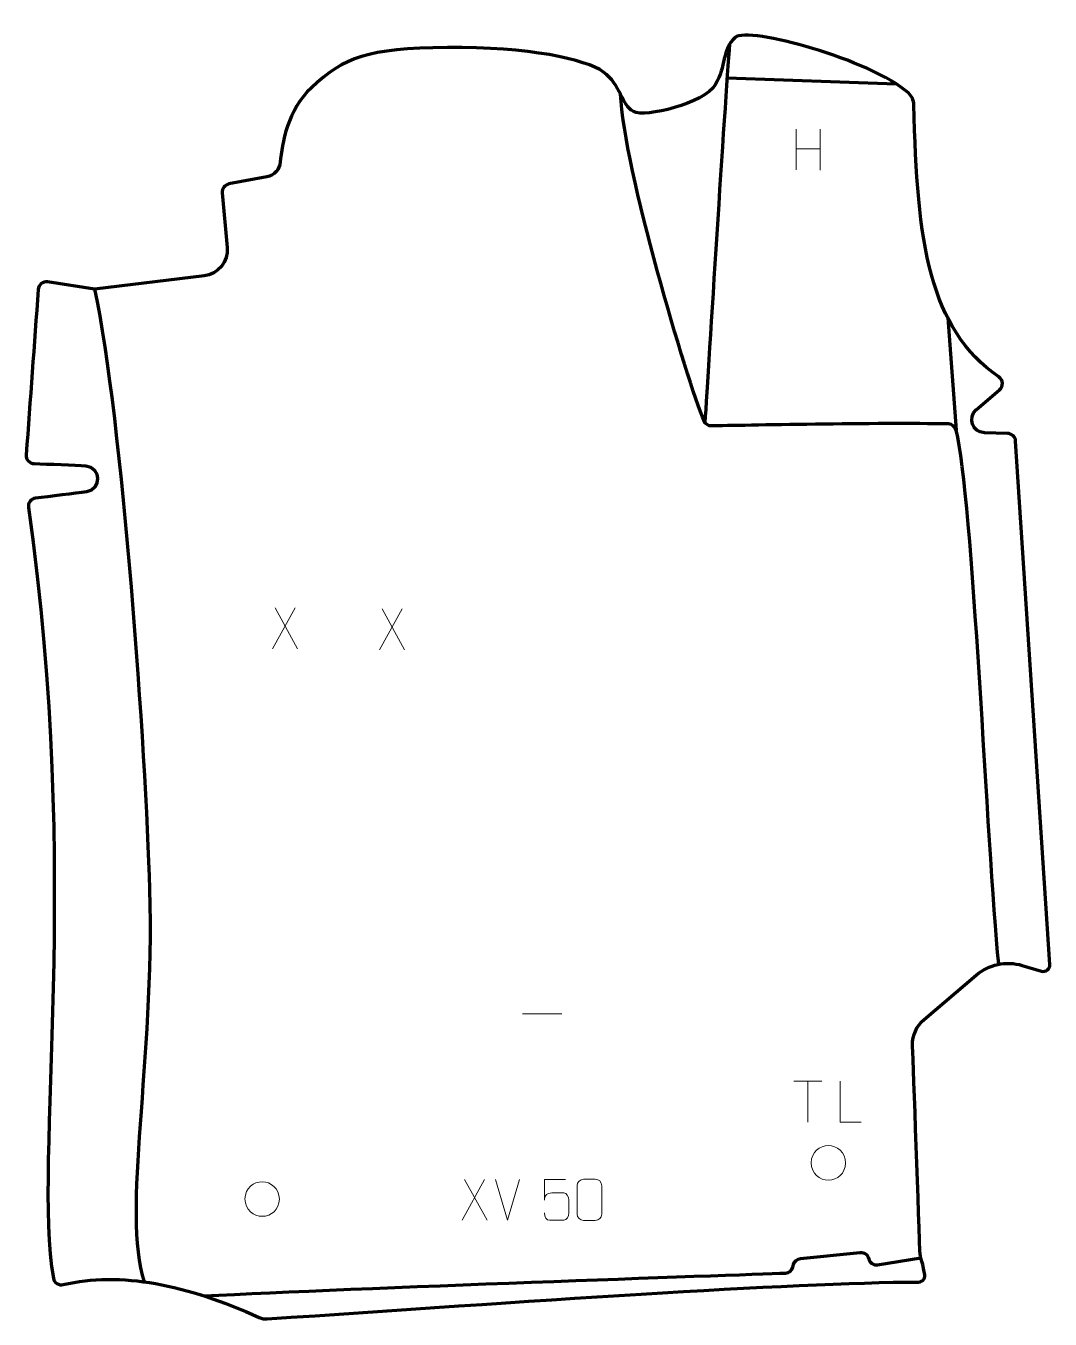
# Model space of a CAD drawing. Header units: millimetres. Extents: x -312 to 312, y -391 to 397.
import ezdxf

# ---------------------------------------------------------------- set-up
doc = ezdxf.new("R2010")
doc.units = ezdxf.units.MM
doc.header["$MEASUREMENT"] = 0
for name, color, linetype in [('layer 1', 7, 'Continuous'), ('layer 2', 7, 'Continuous'), ('layer 3', 7, 'Continuous')]:
    doc.layers.add(name, color=color, linetype=linetype)

msp = doc.modelspace()

# ---------------------------------------------------------------- linework, layer by layer
at = {"layer": 'layer 1', "color": 250, "lineweight": 9}
for points in [[(-32.4954, -305.9467), (-32.4954, -305.9467), (-46.236, -330.8425), (-46.236, -330.8425)], [(-44.7814, -305.9467), (-44.7814, -305.9467), (-31.0408, -330.9002), (-31.0408, -330.9002)], [(-18.6384, -330.9003), (-18.6384, -330.9003), (-25.9602, -305.9467), (-25.9602, -305.9467)], [(-11.3165, -305.9467), (-11.3165, -305.9467), (-18.6383, -330.9003), (-18.6383, -330.9003)]]:
    msp.add_open_spline(points, degree=3, dxfattribs=at)
for points, knots in [([(16.7557, -305.9687), (16.7557, -305.9687), (3.904, -305.9687), (3.904, -305.9687), (3.904, -305.9687), (3.9043, -310.1993), (3.9043, -314.4302), (3.904, -318.6614), (3.904, -318.6614), (3.9037, -315.3513), (5.5347, -314.2795), (8.3467, -314.219), (8.3467, -314.219), (10.7863, -314.2187), (13.2258, -314.2187), (15.665, -314.219), (15.665, -314.219), (17.3148, -314.2122), (18.7897, -316.5927), (18.8182, -318.6614), (18.8182, -318.6614), (18.8179, -321.2487), (18.8179, -323.8363), (18.8182, -326.424), (18.8182, -326.424), (18.8644, -328.3834), (17.365, -330.8197), (15.7391, -330.8782), (15.7391, -330.8782), (13.7826, -330.8779), (8.8876, -330.8779), (6.9306, -330.8782), (6.9306, -330.8782), (5.0851, -330.887), (3.978, -328.9222), (3.9572, -326.3711)], [0, 0, 0, 0, 0.1, 0.1, 0.1, 0.1, 0.2, 0.2, 0.2, 0.2, 0.3, 0.3, 0.3, 0.3, 0.4, 0.4, 0.4, 0.4, 0.5, 0.5, 0.5, 0.5, 0.6, 0.6, 0.6, 0.6, 0.7, 0.7, 0.7, 0.7, 0.8, 0.8, 0.8, 0.8, 1, 1, 1, 1]), ([(27.7809, -305.9242), (30.147, -305.9242), (32.5135, -305.9242), (34.88, -305.9242), (34.88, -305.9242), (36.8605, -305.8886), (38.8865, -307.3829), (38.9136, -309.825), (38.9136, -309.825), (38.9132, -315.5824), (38.9132, -321.3402), (38.9136, -327.0984), (38.9136, -327.0984), (38.7715, -329.426), (37.0651, -330.9083), (34.88, -330.9191), (34.88, -330.9191), (32.5076, -330.9187), (30.1352, -330.9187), (27.7632, -330.9191), (27.7632, -330.9191), (25.8047, -331.0247), (23.7983, -329.1368), (23.8097, -327.1158), (23.8097, -327.1158), (23.8101, -321.3352), (23.8101, -315.5549), (23.8097, -309.7751), (23.8097, -309.7751), (23.814, -307.6331), (25.5911, -305.9106), (27.7809, -305.9242)], [0, 0, 0, 0, 0.11111111, 0.11111111, 0.11111111, 0.11111111, 0.22222222, 0.22222222, 0.22222222, 0.22222222, 0.33333333, 0.33333333, 0.33333333, 0.33333333, 0.44444444, 0.44444444, 0.44444444, 0.44444444, 0.55555556, 0.55555556, 0.55555556, 0.55555556, 0.66666667, 0.66666667, 0.66666667, 0.66666667, 0.77777778, 0.77777778, 0.77777778, 0.77777778, 1, 1, 1, 1])]:
    msp.add_open_spline(points, degree=3, knots=knots, dxfattribs=at)
at = {"layer": 'layer 2', "color": 230, "lineweight": 200}
msp.add_open_spline([(-295.1661, -366.0607), (-307.6834, -293.2273), (-277.8888, -123.289), (-310.3398, 103.3146), (-310.3398, 103.3146), (-310.7356, 106.079), (-308.7717, 108.6257), (-305.9918, 108.9598), (-305.9918, 108.9598), (-297.7147, 109.9546), (-281.5799, 111.9122), (-275.0306, 112.8378), (-275.0306, 112.8378), (-265.8309, 114.1382), (-266.0834, 127.8933), (-275.3446, 128.6416), (-275.3446, 128.6416), (-281.8431, 129.1665), (-298.3961, 129.7588), (-306.8818, 130.0407), (-306.8818, 130.0407), (-309.7154, 130.1352), (-311.9015, 132.5606), (-311.6987, 135.381), (-311.6987, 135.381), (-309.2814, 169.0223), (-306.7951, 202.5905), (-304.3877, 236.0868), (-304.3877, 236.0868), (-304.1792, 238.9898), (-301.5334, 241.0966), (-298.6484, 240.658), (-298.6484, 240.658), (-298.6484, 240.658), (-270.0314, 236.3062), (-270.0314, 236.3062), (-270.0314, 236.3062), (-270.0314, 236.3062), (-203.3465, 244.3774), (-203.3465, 244.3774), (-203.3465, 244.3774), (-194.7687, 245.4156), (-188.5672, 253.0585), (-189.338, 261.642), (-189.338, 261.642), (-189.338, 261.642), (-192.3324, 294.9922), (-192.3324, 294.9922), (-192.3324, 294.9922), (-192.5614, 297.5445), (-190.8141, 299.8545), (-188.2903, 300.3353), (-188.2903, 300.3353), (-188.2903, 300.3353), (-165.0698, 304.7588), (-165.0698, 304.7588), (-165.0698, 304.7588), (-160.6717, 305.5967), (-157.3513, 309.2444), (-156.9763, 313.6943), (-156.9763, 313.6943), (-156.0436, 324.7694), (-152.3451, 345.6952), (-137.9521, 358.9949), (-137.9521, 358.9949), (-117.6318, 377.7708), (-104.4837, 382.837), (-55.1781, 383.4332), (-55.1781, 383.4332), (-5.8722, 384.0294), (29.0899, 376.2803), (39.8478, 368.5319), (39.8478, 368.5319), (50.6054, 360.7831), (50.9039, 348.2659), (58.0758, 344.3913), (58.0758, 344.3913), (65.2478, 340.5171), (101.1063, 349.4579), (107.9791, 360.7831), (107.9791, 360.7831), (114.8523, 372.108), (111.6684, 382.1378), (120.0356, 389.5888), (120.0356, 389.5888), (127.9689, 396.6529), (202.7945, 376.0281), (225.5596, 355.8336), (225.5596, 355.8336), (227.6286, 353.9981), (228.8284, 351.3781), (228.8894, 348.6169), (228.8894, 348.6169), (230.757, 264.0694), (238.4155, 212.2894), (280.6613, 182.8226), (280.6613, 182.8226), (283.3308, 180.9606), (283.5231, 177.0868), (281.0557, 174.9652), (281.0557, 174.9652), (281.0557, 174.9652), (266.933, 162.8226), (266.933, 162.8226), (266.933, 162.8226), (261.4141, 158.0781), (264.6099, 149.0452), (271.892, 148.8049), (271.892, 148.8049), (271.892, 148.8049), (286.0176, 148.4141), (286.0176, 148.4141), (286.0176, 148.4141), (288.5985, 148.3428), (290.7003, 146.3232), (290.8683, 143.7539), (290.8683, 143.7539), (290.8683, 143.7539), (311.7019, -175.0211), (311.7019, -175.0211), (311.7019, -175.0211), (311.8832, -177.7925), (309.2399, -179.8958), (306.5707, -179.1045), (306.5707, -179.1045), (306.5707, -179.1045), (294.8211, -175.6218), (294.8211, -175.6218), (294.8211, -175.6218), (285.082, -172.7347), (274.5396, -174.9607), (266.8085, -181.5358), (266.8085, -181.5358), (266.8085, -181.5358), (235.0891, -208.5127), (235.0891, -208.5127), (235.0891, -208.5127), (230.4836, -212.4296), (227.9048, -218.2152), (228.0742, -224.2494), (228.0742, -224.2494), (228.0742, -224.2494), (231.5942, -318.3747), (232.6007, -349.7557), (232.6007, -349.7557), (232.6698, -351.9023), (233.2007, -353.9823), (233.8079, -356.0429), (233.8079, -356.0429), (234.3208, -357.7856), (235.4045, -363.1316), (235.4045, -363.1316), (235.4045, -363.1316), (236.3567, -365.7302), (234.4362, -368.4815), (231.6626, -368.4899), (231.6626, -368.4899), (154.6082, -368.7203), (-9.5766, -380.4237), (-164.9876, -390.9718), (-164.9876, -390.9718), (-166.6608, -391.0857), (-168.3315, -390.771), (-169.856, -390.0732), (-169.856, -390.0732), (-213.6561, -370.0302), (-254.5737, -361.8299), (-289.0974, -370.0464), (-289.0974, -370.0464), (-291.8923, -370.7117), (-294.6807, -368.8854), (-295.1661, -366.0607)], degree=3, knots=[0, 0, 0, 0, 0.02272727, 0.02272727, 0.02272727, 0.02272727, 0.04545455, 0.04545455, 0.04545455, 0.04545455, 0.06818182, 0.06818182, 0.06818182, 0.06818182, 0.09090909, 0.09090909, 0.09090909, 0.09090909, 0.11363636, 0.11363636, 0.11363636, 0.11363636, 0.13636364, 0.13636364, 0.13636364, 0.13636364, 0.15909091, 0.15909091, 0.15909091, 0.15909091, 0.18181818, 0.18181818, 0.18181818, 0.18181818, 0.20454545, 0.20454545, 0.20454545, 0.20454545, 0.22727273, 0.22727273, 0.22727273, 0.22727273, 0.25, 0.25, 0.25, 0.25, 0.27272727, 0.27272727, 0.27272727, 0.27272727, 0.29545455, 0.29545455, 0.29545455, 0.29545455, 0.31818182, 0.31818182, 0.31818182, 0.31818182, 0.34090909, 0.34090909, 0.34090909, 0.34090909, 0.36363636, 0.36363636, 0.36363636, 0.36363636, 0.38636364, 0.38636364, 0.38636364, 0.38636364, 0.40909091, 0.40909091, 0.40909091, 0.40909091, 0.43181818, 0.43181818, 0.43181818, 0.43181818, 0.45454545, 0.45454545, 0.45454545, 0.45454545, 0.47727273, 0.47727273, 0.47727273, 0.47727273, 0.5, 0.5, 0.5, 0.5, 0.52272727, 0.52272727, 0.52272727, 0.52272727, 0.54545455, 0.54545455, 0.54545455, 0.54545455, 0.56818182, 0.56818182, 0.56818182, 0.56818182, 0.59090909, 0.59090909, 0.59090909, 0.59090909, 0.61363636, 0.61363636, 0.61363636, 0.61363636, 0.63636364, 0.63636364, 0.63636364, 0.63636364, 0.65909091, 0.65909091, 0.65909091, 0.65909091, 0.68181818, 0.68181818, 0.68181818, 0.68181818, 0.70454545, 0.70454545, 0.70454545, 0.70454545, 0.72727273, 0.72727273, 0.72727273, 0.72727273, 0.75, 0.75, 0.75, 0.75, 0.77272727, 0.77272727, 0.77272727, 0.77272727, 0.79545455, 0.79545455, 0.79545455, 0.79545455, 0.81818182, 0.81818182, 0.81818182, 0.81818182, 0.84090909, 0.84090909, 0.84090909, 0.84090909, 0.86363636, 0.86363636, 0.86363636, 0.86363636, 0.88636364, 0.88636364, 0.88636364, 0.88636364, 0.90909091, 0.90909091, 0.90909091, 0.90909091, 0.93181818, 0.93181818, 0.93181818, 0.93181818, 0.95454545, 0.95454545, 0.95454545, 0.95454545, 1, 1, 1, 1], dxfattribs=at)
at = {"layer": 'layer 3', "color": 142, "lineweight": 200}
for points in [[(116.7053, 385.6368), (113.657, 348.8943), (103.8522, 190.399), (101.6713, 154.9882)], [(115.1595, 365.0231), (115.1595, 365.0231), (218.0637, 361.3845), (218.0637, 361.3845)], [(249.5299, 218.8139), (249.5299, 218.8139), (254.6378, 150.4216), (254.6378, 150.4216)]]:
    msp.add_open_spline(points, degree=3, dxfattribs=at)
for points, knots in [([(280.5727, -174.9307), (273.4875, -103.1606), (264.8945, 110.7336), (254.6379, 150.4214), (254.6379, 150.4214), (254.0794, 152.5832), (252.1423, 154.1005), (249.9103, 154.1482), (249.9103, 154.1482), (208.6543, 155.0294), (123.394, 153.31), (105.8133, 152.936), (105.8133, 152.936), (103.759, 152.8926), (101.8921, 154.1097), (101.0963, 156.0045), (101.0963, 156.0045), (91.1335, 179.7235), (52.0545, 310.2932), (50.3009, 355.0202)], [0, 0, 0, 0, 0.16666667, 0.16666667, 0.16666667, 0.16666667, 0.33333333, 0.33333333, 0.33333333, 0.33333333, 0.5, 0.5, 0.5, 0.5, 0.66666667, 0.66666667, 0.66666667, 0.66666667, 1, 1, 1, 1]), ([(-270.0315, 236.306), (-253.1448, 157.0499), (-238.9091, -46.1825), (-236.5635, -129.2222), (-236.5635, -129.2222), (-233.5752, -235.0054), (-253.8263, -325.4653), (-239.8161, -368.3881)], [0, 0, 0, 0, 0.33333333, 0.33333333, 0.33333333, 0.33333333, 1, 1, 1, 1]), ([(-203.3779, -376.9224), (-112.388, -372.2135), (119.3569, -364.1145), (150.7559, -363.0244), (150.7559, -363.0244), (152.8591, -362.9514), (154.6622, -361.5067), (155.1952, -359.4705), (155.1952, -359.4705), (155.1952, -359.4705), (155.6506, -357.7324), (155.6506, -357.7324), (155.6506, -357.7324), (156.1544, -355.809), (157.7991, -354.4011), (159.7767, -354.2), (159.7767, -354.2), (159.7767, -354.2), (196.2381, -350.4874), (196.2381, -350.4874), (196.2381, -350.4874), (198.668, -350.2401), (200.8909, -351.8699), (201.3858, -354.2617), (201.3858, -354.2617), (201.9016, -356.7552), (204.2871, -358.4019), (206.8017, -358.0005), (206.8017, -358.0005), (206.8017, -358.0005), (233.1954, -353.7848), (233.1954, -353.7848)], [0, 0, 0, 0, 0.11111111, 0.11111111, 0.11111111, 0.11111111, 0.22222222, 0.22222222, 0.22222222, 0.22222222, 0.33333333, 0.33333333, 0.33333333, 0.33333333, 0.44444444, 0.44444444, 0.44444444, 0.44444444, 0.55555556, 0.55555556, 0.55555556, 0.55555556, 0.66666667, 0.66666667, 0.66666667, 0.66666667, 0.77777778, 0.77777778, 0.77777778, 0.77777778, 1, 1, 1, 1])]:
    msp.add_open_spline(points, degree=3, knots=knots, dxfattribs=at)
at = {"layer": 'layer 3', "color": 250, "lineweight": 9}
for points in [[(157.2702, 333.7111), (157.2702, 333.7111), (157.2702, 308.9336), (157.2702, 308.9336)], [(171.9135, 333.7111), (171.9135, 333.7111), (171.9135, 308.7576), (171.9135, 308.7576)], [(157.2702, 321.8288), (157.2702, 321.8288), (171.9135, 321.8292), (171.9135, 321.8292)], [(-147.8766, 42.188), (-147.8766, 42.188), (-161.6172, 17.2922), (-161.6172, 17.2922)], [(-160.1626, 42.188), (-160.1626, 42.188), (-146.422, 17.2345), (-146.422, 17.2345)], [(-82.7277, 41.557), (-82.7277, 41.557), (-96.4683, 16.6612), (-96.4683, 16.6612)], [(-95.0137, 41.557), (-95.0137, 41.557), (-81.2731, 16.6035), (-81.2731, 16.6035)], [(-9.4089, -205.2209), (-9.4089, -205.2209), (14.5691, -205.2209), (14.5691, -205.2209)], [(155.8957, -246.1592), (155.8957, -246.1592), (172.8829, -246.1592), (172.8829, -246.1592)], [(164.3895, -271.0892), (164.3895, -271.0892), (164.3895, -246.1357), (164.3895, -246.1357)]]:
    msp.add_open_spline(points, degree=3, dxfattribs=at)
for points, knots in [([(196.8853, -271.0893), (196.8853, -271.0893), (183.9362, -271.0893), (183.9362, -271.0893), (183.9362, -271.0893), (183.9362, -271.0893), (183.9362, -246.1357), (183.9362, -246.1357)], [0, 0, 0, 0, 0.33333333, 0.33333333, 0.33333333, 0.33333333, 1, 1, 1, 1]), ([(166.3402, -295.8092), (166.4109, -289.1688), (171.6849, -285.3228), (176.8402, -285.4198), (176.8402, -285.4198), (181.9955, -285.3228), (187.2695, -289.3862), (187.3402, -296.0266), (187.3402, -296.0266), (186.97, -302.3559), (182.5281, -306.3866), (176.8402, -306.416), (176.8402, -306.416), (171.6849, -306.513), (166.4109, -302.4496), (166.3402, -295.8092)], [0, 0, 0, 0, 0.2, 0.2, 0.2, 0.2, 0.4, 0.4, 0.4, 0.4, 0.6, 0.6, 0.6, 0.6, 1, 1, 1, 1]), ([(-178.4875, -317.857), (-178.4168, -311.2166), (-173.1428, -307.3706), (-167.9875, -307.4676), (-167.9875, -307.4676), (-162.8322, -307.3706), (-157.5582, -311.434), (-157.4875, -318.0744), (-157.4875, -318.0744), (-157.8577, -324.4037), (-162.2996, -328.4344), (-167.9875, -328.4638), (-167.9875, -328.4638), (-173.1428, -328.5608), (-178.4168, -324.4974), (-178.4875, -317.857)], [0, 0, 0, 0, 0.2, 0.2, 0.2, 0.2, 0.4, 0.4, 0.4, 0.4, 0.6, 0.6, 0.6, 0.6, 1, 1, 1, 1])]:
    msp.add_open_spline(points, degree=3, knots=knots, dxfattribs=at)

doc.saveas('drawing.dxf')
